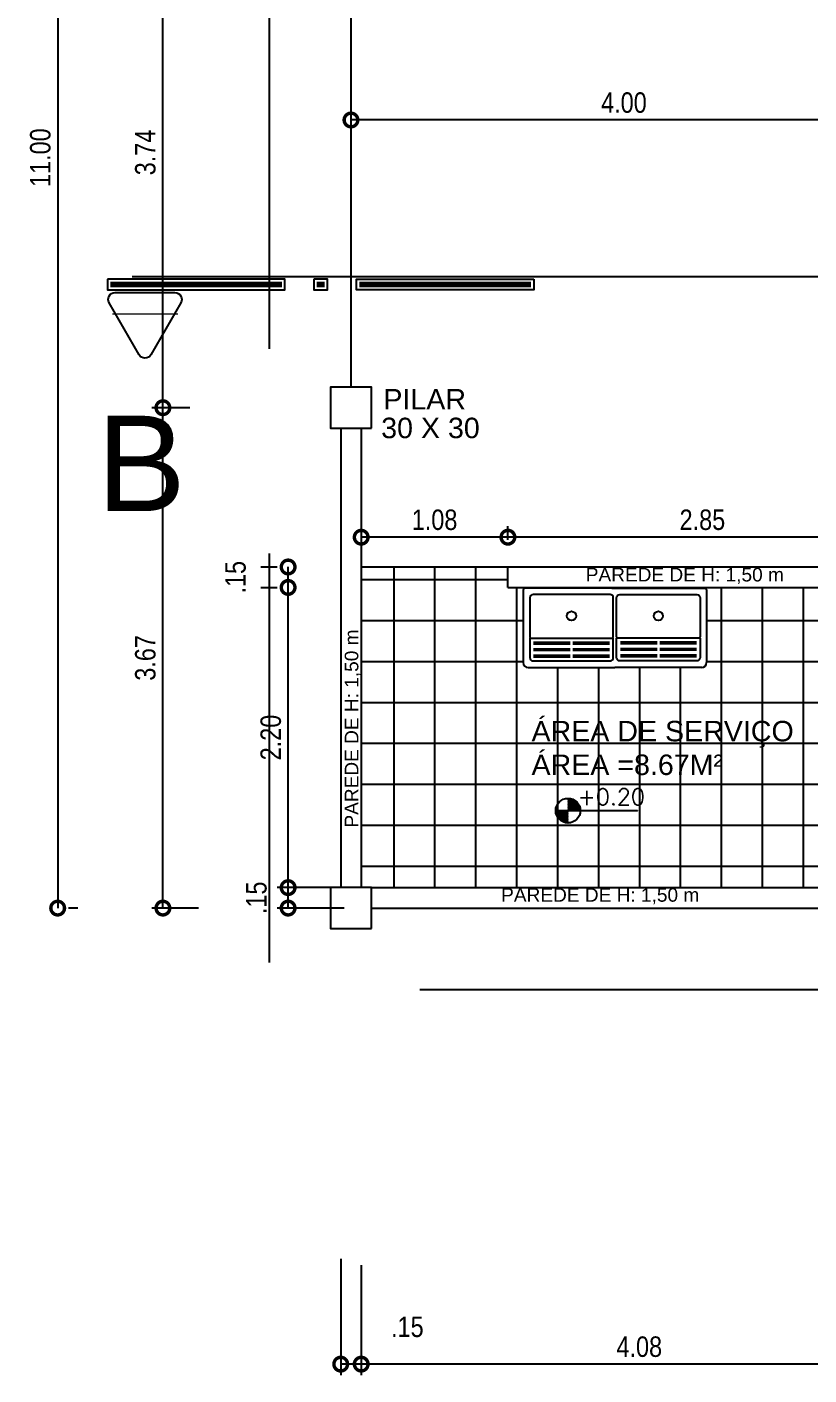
# Model space of a CAD drawing. Extents: x -109 to 1815, y -14679 to 345.
# Drawn here: x 82.21 to 87.94, y -3.73 to 6.15 of the extents above; entities that cross this region are included whole.
import ezdxf
from ezdxf.enums import TextEntityAlignment as Align

# ---------------------------------------------------------------- set-up
doc = ezdxf.new("R2010")
doc.units = 0
doc.header["$MEASUREMENT"] = 0
doc.linetypes.add('HIDDEN', pattern=[0.375, 0.25, -0.125])
doc.layers.get('0').update_dxf_attribs({"linetype": 'CONTINUOUS'})
doc.layers.get('DEFPOINTS').update_dxf_attribs({"linetype": 'CONTINUOUS'})
for name, color, linetype in [('EQUIP', 7, 'CONTINUOUS'), ('EQUIP_I', 13, 'CONTINUOUS'), ('MOBIL_I', 13, 'CONTINUOUS'), ('PILAR', 5, 'CONTINUOUS'), ('PORTA', 3, 'CONTINUOUS'), ('PROJCASA', 3, 'HIDDEN'), ('VARANDA', 1, 'CONTINUOUS')]:
    doc.layers.add(name, color=color, linetype=linetype)
doc.styles.add('CORTE', font='BOLD.SHX', dxfattribs={"height": 0.15})
doc.styles.add('PRANCHA', font='AVANT.SHX', dxfattribs={"height": 0.1})
doc.styles.add('REGUA120', font='arial.ttf')
doc.styles.add('SIMPLEX', font='techl___.ttf')
doc.styles.add('TFINOS', font='romans.shx', dxfattribs={"height": 0.1})
doc.dimstyles.new('50model', dxfattribs={"dimtxt": 0.15, "dimasz": 0.2, "dimexe": 0.08, "dimexo": 0.2, "dimgap": 0.05, "dimtad": 1, "dimzin": 4, "dimdsep": 46, "dimtxsty": 'SIMPLEX', "dimblk1": 'DOTSMALL', "dimblk2": 'DOTSMALL', "dimsah": 1, "dimcen": 0.2, "dimadec": 0, "dimazin": 0, "dimtfac": 1, "dimtmove": 2, "dimatfit": 3, "dimldrblk": 'DOTSMALL', "dimfxl": 1, "dimtvp": 1, "dimtolj": 1, "dimtzin": 0, "dimarcsym": 0})

# ---------------------------------------------------------------- blocks, each defined once
blk = doc.blocks.new('CORTE-D')
blk.add_lwpolyline([(2.5869, 0.1347), (2.8063, 0.5146, -0.57735), (2.8929, 0.5146), (3.1123, 0.1347, -0.57735), (3.069, 0.0597), (2.6302, 0.0597, -0.57735)], format="xyb", close=True)
at = {"const_width": 0.01}
blk.add_lwpolyline([(3.0875, 0.2158), (2.6079, 0.2158)], dxfattribs=at)
for points in [[(0, -0.04), (0, 0.04), (1.3, 0.04), (1.3, -0.04)], [(1.6121, -0.04), (1.6121, 0.04), (1.5121, 0.04), (1.5121, -0.04)], [(3.1243, -0.04), (3.1243, 0.04), (1.8243, 0.04), (1.8243, -0.04)]]:
    blk.add_lwpolyline(points, close=True)
at = {"const_width": 0.02}
for points in [[(0.03, -0.01), (0.03, 0.01), (1.27, 0.01), (1.27, -0.01)], [(1.5821, -0.01), (1.5821, 0.01), (1.5421, 0.01), (1.5421, -0.01)], [(3.0943, -0.01), (3.0943, 0.01), (1.8543, 0.01), (1.8543, -0.01)]]:
    blk.add_lwpolyline(points, close=True, dxfattribs=at)
for tag, height, style, p in [('01', 0.15, 'CORTE', (2.8491, 0.2402)), ('00/00', 0.1, 'PRANCHA', (2.8518, 0.0912))]:
    blk.add_attdef(tag, text='', height=height, dxfattribs=dict(style=style)).set_placement(p, align=Align.CENTER)
blk = doc.blocks.new('A$C695866A2')
at = {"layer": 'EQUIP', "color": 0, "linetype": 'ByBlock'}
for p, q in [((0, 57), (0, 3.6)), ((69.6, 58.2), (1.2, 58.2)), ((64.8, 58.2), (133.2, 58.2)), ((134.4, 57), (134.4, 3.6)), ((3.6, 0), (67.2, 0)), ((130.8, 0), (67.2, 0))]:
    blk.add_line(p, q, dxfattribs=at)
for centre, radius, start, end in [((1.2, 57), 1.2, 90, 180), ((133.2, 57), 1.2, 0, 90), ((3.6, 3.6), 3.6, 180, 270), ((130.8, 3.6), 3.6, 270, 0)]:
    blk.add_arc(centre, radius, start, end, dxfattribs=at)
at = {"layer": 'EQUIP_I'}
for points in [[(66, 24.98), (66, 51, 0.414214), (63.6, 53.4), (7.2, 53.4, 0.414214), (4.8, 51), (4.8, 24.98)], [(68.4, 24.98), (68.4, 51, -0.414214), (70.8, 53.4), (127.2, 53.4, -0.414214), (129.6, 51), (129.6, 24.98)], [(4.8, 24.8), (4.8, 22.62, 0.414214), (6, 21.42), (7.5, 21.42), (63.12, 21.42), (64.8, 21.42, 0.414214), (66, 22.62), (66, 24.8)], [(4.8, 21.6), (4.8, 7.2, 0.414214), (7.2, 4.8)], [(7.2, 4.8), (63.6, 4.8, 0.414214), (66, 7.2), (66, 21.6, 0.414214)], [(129.6, 24.8), (129.6, 22.62, -0.414214), (128.4, 21.42), (126.9, 21.42), (71.28, 21.42), (69.6, 21.42, -0.414214), (68.4, 22.62), (68.4, 24.8)], [(127.2, 4.8), (70.8, 4.8, -0.414214), (68.4, 7.2), (68.4, 21.6, -0.414214)], [(129.6, 21.6), (129.6, 7.2, -0.414214), (127.2, 4.8)], [(7.5, 18.56), (34.32, 18.56, 0.414214)], [(7.5, 17.42), (34.32, 17.42, 0.414214)], [(7.5, 13.76), (34.32, 13.76, 0.414214)], [(7.5, 12.62), (34.32, 12.62, 0.414214)], [(36.3, 18.56), (63.12, 18.56, 0.414214)], [(36.3, 17.42), (63.12, 17.42, 0.414214)], [(36.3, 13.76), (63.12, 13.76, 0.414214)], [(36.3, 12.62), (63.12, 12.62, 0.414214)], [(98.1, 18.56), (71.28, 18.56, -0.414214)], [(98.1, 17.42), (71.28, 17.42, -0.414214)], [(98.1, 13.76), (71.28, 13.76, -0.414214)], [(98.1, 12.62), (71.28, 12.62, -0.414214)], [(126.9, 18.56), (100.08, 18.56, -0.414214)], [(126.9, 17.42), (100.08, 17.42, -0.414214)], [(126.9, 13.76), (100.08, 13.76, -0.414214)], [(126.9, 12.62), (100.08, 12.62, -0.414214)], [(7.5, 8.96), (34.32, 8.96, 0.414214)], [(7.5, 7.82), (34.32, 7.82, 0.414214)], [(36.3, 8.96), (63.12, 8.96, 0.414214)], [(36.3, 7.82), (63.12, 7.82, 0.414214)], [(98.1, 8.96), (71.28, 8.96, -0.414214)], [(98.1, 7.82), (71.28, 7.82, -0.414214)], [(126.9, 8.96), (100.08, 8.96, -0.414214)], [(126.9, 7.82), (100.08, 7.82, -0.414214)]]:
    blk.add_lwpolyline(points, format="xyb", dxfattribs=at)
for centre in [(35.4, 37.8), (99, 37.8)]:
    blk.add_circle(centre, 3.36, dxfattribs=at)
blk = doc.blocks.new('_DOTSMALL')
at = {"color": 0, "linetype": 'ByBlock', "ltscale": 0.05, "const_width": 0.5}
blk.add_lwpolyline([(-0.0625, 0, 1), (0.0625, 0, 1)], format="xyb", close=True, dxfattribs=at)
blk = doc.blocks.new('*D66')
at = {"layer": 'DEFPOINTS', "color": 0, "transparency": 16777216}
for p in [(84.5847, 5.4685), (84.5847, 5.468), (88.5847, 5.468)]:
    blk.add_point(p, dxfattribs=at)
at = {"layer": 'PORTA', "color": 0, "lineweight": -2, "transparency": 16777216}
for p, q in [((84.5847, 5.668), (84.5847, 5.5485)), ((88.5847, 5.668), (88.5847, 5.5485)), ((88.5847, 5.4685), (84.5847, 5.4685))]:
    blk.add_line(p, q, dxfattribs=at)
at = {"layer": 'PORTA', "color": 0, "lineweight": -2, "transparency": 16777216, "xscale": 0.2, "yscale": 0.2, "zscale": 0.2, "rotation": 180}
blk.add_blockref('_DOTSMALL', (84.5847, 5.4685), dxfattribs=at)
at = {"layer": 'PORTA', "color": 0, "lineweight": -2, "transparency": 16777216, "xscale": 0.2, "yscale": 0.2, "zscale": 0.2}
blk.add_blockref('_DOTSMALL', (88.5847, 5.4685), dxfattribs=at)
at = {"layer": 'PORTA', "color": 0, "transparency": 16777216, "insert": (86.5847, 5.5951), "char_height": 0.15, "attachment_point": 5, "style": 'SIMPLEX'}
blk.add_mtext('\\A1;4.00', dxfattribs=at)
blk = doc.blocks.new('*D88')
at = {"layer": 'DEFPOINTS', "color": 0, "transparency": 16777216}
for p in [(83.2068, 3.3597), (83.6033, 3.3597), (83.6674, -0.3077)]:
    blk.add_point(p, dxfattribs=at)
at = {"layer": 'PORTA', "color": 0, "lineweight": -2, "transparency": 16777216}
for p, q in [((83.4033, 3.3597), (83.1268, 3.3597)), ((83.2068, -0.3077), (83.2068, 3.3597)), ((83.4674, -0.3077), (83.1268, -0.3077))]:
    blk.add_line(p, q, dxfattribs=at)
at = {"layer": 'PORTA', "color": 0, "lineweight": -2, "transparency": 16777216, "xscale": 0.2, "yscale": 0.2, "zscale": 0.2}
for p, rotation in [((83.2068, 3.3597), 90), ((83.2068, -0.3077), 270)]:
    blk.add_blockref('_DOTSMALL', p, dxfattribs=dict(at, rotation=rotation))
at = {"layer": 'PORTA', "color": 0, "transparency": 16777216, "insert": (83.0785, 1.526), "char_height": 0.15, "attachment_point": 5, "rotation": 90, "style": 'SIMPLEX'}
blk.add_mtext('\\A1;3.67', dxfattribs=at)
blk = doc.blocks.new('*D89')
at = {"layer": 'DEFPOINTS', "color": 0, "transparency": 16777216}
for p in [(83.2068, 7.101), (83.5598, 7.101), (83.6033, 3.3597)]:
    blk.add_point(p, dxfattribs=at)
at = {"layer": 'PORTA', "color": 0, "lineweight": -2, "transparency": 16777216}
for p, q in [((83.3598, 7.101), (83.1268, 7.101)), ((83.2068, 3.3597), (83.2068, 7.101)), ((83.4033, 3.3597), (83.1268, 3.3597))]:
    blk.add_line(p, q, dxfattribs=at)
at = {"layer": 'PORTA', "color": 0, "lineweight": -2, "transparency": 16777216, "xscale": 0.2, "yscale": 0.2, "zscale": 0.2}
for p, rotation in [((83.2068, 7.101), 90), ((83.2068, 3.3597), 270)]:
    blk.add_blockref('_DOTSMALL', p, dxfattribs=dict(at, rotation=rotation))
at = {"layer": 'PORTA', "color": 0, "transparency": 16777216, "insert": (83.0785, 5.2303), "char_height": 0.15, "attachment_point": 5, "rotation": 90, "style": 'SIMPLEX'}
blk.add_mtext('\\A1;3.74', dxfattribs=at)
blk = doc.blocks.new('*D98')
at = {"layer": 'DEFPOINTS', "color": 0, "transparency": 16777216}
for p in [(82.6438, 10.6923), (82.3837, -0.3077), (82.4357, -0.3077)]:
    blk.add_point(p, dxfattribs=at)
at = {"layer": 'PORTA', "color": 0, "lineweight": -2, "transparency": 16777216}
for p, q in [((82.4438, 10.6923), (82.3557, 10.6923)), ((82.4357, 10.6923), (82.4357, -0.3077)), ((82.5837, -0.3077), (82.5157, -0.3077))]:
    blk.add_line(p, q, dxfattribs=at)
at = {"layer": 'PORTA', "color": 0, "lineweight": -2, "transparency": 16777216, "xscale": 0.2, "yscale": 0.2, "zscale": 0.2}
for p, rotation in [((82.4357, 10.6923), 90), ((82.4357, -0.3077), 270)]:
    blk.add_blockref('_DOTSMALL', p, dxfattribs=dict(at, rotation=rotation))
at = {"layer": 'PORTA', "color": 0, "transparency": 16777216, "insert": (82.3091, 5.1923), "char_height": 0.15, "attachment_point": 5, "rotation": 90, "style": 'SIMPLEX'}
blk.add_mtext('\\A1;11.00', dxfattribs=at)
blk = doc.blocks.new('*D99')
at = {"layer": 'DEFPOINTS', "color": 0, "transparency": 16777216}
for p in [(84.6597, -2.726), (88.7347, -3.1736), (84.6597, -3.6502)]:
    blk.add_point(p, dxfattribs=at)
at = {"layer": 'PORTA', "color": 0, "lineweight": -2, "transparency": 16777216}
for p, q in [((84.6597, -2.926), (84.6597, -3.7302)), ((88.7347, -3.3736), (88.7347, -3.7302)), ((88.7347, -3.6502), (84.6597, -3.6502))]:
    blk.add_line(p, q, dxfattribs=at)
at = {"layer": 'PORTA', "color": 0, "lineweight": -2, "transparency": 16777216, "xscale": 0.2, "yscale": 0.2, "zscale": 0.2, "rotation": 180}
blk.add_blockref('_DOTSMALL', (84.6597, -3.6502), dxfattribs=at)
at = {"layer": 'PORTA', "color": 0, "lineweight": -2, "transparency": 16777216, "xscale": 0.2, "yscale": 0.2, "zscale": 0.2}
blk.add_blockref('_DOTSMALL', (88.7347, -3.6502), dxfattribs=at)
at = {"layer": 'PORTA', "color": 0, "transparency": 16777216, "insert": (86.6972, -3.5233), "char_height": 0.15, "attachment_point": 5, "style": 'SIMPLEX'}
blk.add_mtext('\\A1;4.08', dxfattribs=at)
blk = doc.blocks.new('*D100')
at = {"layer": 'DEFPOINTS', "color": 0, "transparency": 16777216}
for p in [(84.5097, -2.6796), (84.6597, -2.7724), (84.5097, -3.6502)]:
    blk.add_point(p, dxfattribs=at)
at = {"layer": 'PORTA', "color": 0, "lineweight": -2, "transparency": 16777216}
for p, q in [((84.5097, -2.8796), (84.5097, -3.7302)), ((84.6597, -2.9724), (84.6597, -3.7302)), ((84.6597, -3.6502), (84.5097, -3.6502))]:
    blk.add_line(p, q, dxfattribs=at)
at = {"layer": 'PORTA', "color": 0, "lineweight": -2, "transparency": 16777216, "xscale": 0.2, "yscale": 0.2, "zscale": 0.2, "rotation": 180}
blk.add_blockref('_DOTSMALL', (84.5097, -3.6502), dxfattribs=at)
at = {"layer": 'PORTA', "color": 0, "lineweight": -2, "transparency": 16777216, "xscale": 0.2, "yscale": 0.2, "zscale": 0.2}
blk.add_blockref('_DOTSMALL', (84.6597, -3.6502), dxfattribs=at)
at = {"layer": 'PORTA', "color": 0, "transparency": 16777216, "insert": (84.9978, -3.3777), "char_height": 0.15, "attachment_point": 5, "style": 'SIMPLEX'}
blk.add_mtext('\\A1;.15', dxfattribs=at)
blk = doc.blocks.new('*D101')
at = {"layer": 'DEFPOINTS', "color": 0, "transparency": 16777216}
for p in [(85.7347, 2.4106), (85.7347, 2.1923), (88.5847, 2.1923)]:
    blk.add_point(p, dxfattribs=at)
at = {"layer": 'PORTA', "color": 0, "lineweight": -2, "transparency": 16777216}
for p, q in [((85.7347, 2.3923), (85.7347, 2.4906)), ((88.5847, 2.3923), (88.5847, 2.4906)), ((88.5847, 2.4106), (85.7347, 2.4106))]:
    blk.add_line(p, q, dxfattribs=at)
at = {"layer": 'PORTA', "color": 0, "lineweight": -2, "transparency": 16777216, "xscale": 0.2, "yscale": 0.2, "zscale": 0.2, "rotation": 180}
blk.add_blockref('_DOTSMALL', (85.7347, 2.4106), dxfattribs=at)
at = {"layer": 'PORTA', "color": 0, "lineweight": -2, "transparency": 16777216, "xscale": 0.2, "yscale": 0.2, "zscale": 0.2}
blk.add_blockref('_DOTSMALL', (88.5847, 2.4106), dxfattribs=at)
at = {"layer": 'PORTA', "color": 0, "transparency": 16777216, "insert": (87.1597, 2.5376), "char_height": 0.15, "attachment_point": 5, "style": 'SIMPLEX'}
blk.add_mtext('\\A1;2.85', dxfattribs=at)
blk = doc.blocks.new('*D102')
at = {"layer": 'DEFPOINTS', "color": 0, "transparency": 16777216}
for p in [(84.6597, 2.4106), (84.6597, 2.4106), (85.7347, 2.1923)]:
    blk.add_point(p, dxfattribs=at)
at = {"layer": 'PORTA', "color": 0, "lineweight": -2, "transparency": 16777216}
for p, q in [((84.6597, 2.6106), (84.6597, 2.4906)), ((85.7347, 2.3923), (85.7347, 2.4906)), ((85.7347, 2.4106), (84.6597, 2.4106))]:
    blk.add_line(p, q, dxfattribs=at)
at = {"layer": 'PORTA', "color": 0, "lineweight": -2, "transparency": 16777216, "xscale": 0.2, "yscale": 0.2, "zscale": 0.2, "rotation": 180}
blk.add_blockref('_DOTSMALL', (84.6597, 2.4106), dxfattribs=at)
at = {"layer": 'PORTA', "color": 0, "lineweight": -2, "transparency": 16777216, "xscale": 0.2, "yscale": 0.2, "zscale": 0.2}
blk.add_blockref('_DOTSMALL', (85.7347, 2.4106), dxfattribs=at)
at = {"layer": 'PORTA', "color": 0, "transparency": 16777216, "insert": (85.1972, 2.5375), "char_height": 0.15, "attachment_point": 5, "style": 'SIMPLEX'}
blk.add_mtext('\\A1;1.08', dxfattribs=at)
blk = doc.blocks.new('*D103')
at = {"layer": 'DEFPOINTS', "color": 0, "transparency": 16777216}
for p in [(84.1242, -0.1577), (84.7347, -0.1577), (84.7347, -0.3077)]:
    blk.add_point(p, dxfattribs=at)
at = {"layer": 'PORTA', "color": 0, "lineweight": -2, "transparency": 16777216}
for p, q in [((84.5347, -0.1577), (84.0442, -0.1577)), ((84.1242, -0.3077), (84.1242, -0.1577)), ((84.5347, -0.3077), (84.0442, -0.3077))]:
    blk.add_line(p, q, dxfattribs=at)
at = {"layer": 'PORTA', "color": 0, "lineweight": -2, "transparency": 16777216, "xscale": 0.2, "yscale": 0.2, "zscale": 0.2}
for p, rotation in [((84.1242, -0.1577), 90), ((84.1242, -0.3077), 270)]:
    blk.add_blockref('_DOTSMALL', p, dxfattribs=dict(at, rotation=rotation))
at = {"layer": 'PORTA', "color": 0, "transparency": 16777216, "insert": (83.8925, -0.2327), "char_height": 0.15, "attachment_point": 5, "rotation": 90, "style": 'SIMPLEX'}
blk.add_mtext('\\A1;.15', dxfattribs=at)
blk = doc.blocks.new('*D104')
at = {"layer": 'DEFPOINTS', "color": 0, "transparency": 16777216}
for p in [(84.1242, 2.0423), (84.1242, 2.0423), (84.7347, -0.1577)]:
    blk.add_point(p, dxfattribs=at)
at = {"layer": 'PORTA', "color": 0, "lineweight": -2, "transparency": 16777216}
for p, q in [((83.9242, 2.0423), (84.0442, 2.0423)), ((84.1242, -0.1577), (84.1242, 2.0423)), ((84.5347, -0.1577), (84.0442, -0.1577))]:
    blk.add_line(p, q, dxfattribs=at)
at = {"layer": 'PORTA', "color": 0, "lineweight": -2, "transparency": 16777216, "xscale": 0.2, "yscale": 0.2, "zscale": 0.2}
for p, rotation in [((84.1242, 2.0423), 90), ((84.1242, -0.1577), 270)]:
    blk.add_blockref('_DOTSMALL', p, dxfattribs=dict(at, rotation=rotation))
at = {"layer": 'PORTA', "color": 0, "transparency": 16777216, "insert": (83.9976, 0.9423), "char_height": 0.15, "attachment_point": 5, "rotation": 90, "style": 'SIMPLEX'}
blk.add_mtext('\\A1;2.20', dxfattribs=at)
blk = doc.blocks.new('*D105')
at = {"layer": 'DEFPOINTS', "color": 0, "transparency": 16777216}
for p in [(84.1242, 2.1923), (84.1242, 2.1923), (84.1242, 2.0423)]:
    blk.add_point(p, dxfattribs=at)
at = {"layer": 'PORTA', "color": 0, "lineweight": -2, "transparency": 16777216}
for p, q in [((83.9242, 2.1923), (84.0442, 2.1923)), ((84.1242, 2.0423), (84.1242, 2.1923)), ((83.9242, 2.0423), (84.0442, 2.0423))]:
    blk.add_line(p, q, dxfattribs=at)
at = {"layer": 'PORTA', "color": 0, "lineweight": -2, "transparency": 16777216, "xscale": 0.2, "yscale": 0.2, "zscale": 0.2}
for p, rotation in [((84.1242, 2.1923), 90), ((84.1242, 2.0423), 270)]:
    blk.add_blockref('_DOTSMALL', p, dxfattribs=dict(at, rotation=rotation))
at = {"layer": 'PORTA', "color": 0, "transparency": 16777216, "insert": (83.7392, 2.1173), "char_height": 0.15, "attachment_point": 5, "rotation": 90, "style": 'SIMPLEX'}
blk.add_mtext('\\A1;.15', dxfattribs=at)

msp = doc.modelspace()

# ---------------------------------------------------------------- hatches: boundary and pattern name
at = {"layer": 'PORTA'}
h = msp.add_hatch(dxfattribs=at)
h.set_pattern_fill('_USER,_O', color=1, scale=0.3, double=1, pattern_type=0)
h.set_pattern_definition([(0, (0, 0), (0, 0.3), []), (90, (0, 0), (-0.3, 2e-17), [])])
h.paths.add_polyline_path([(88.5847, -0.1577), (88.5847, 2.0423), (85.7347, 2.0423), (85.7347, 2.1923), (84.6597, 2.1923), (84.6597, -0.1577), (84.7347, -0.1577)])
h.paths.add_polyline_path([(85.8829, 1.4558, -0.414214), (85.8469, 1.4918), (85.8469, 2.0378), (86.5429, 2.0378), (87.1909, 2.0378), (87.1909, 1.4918, -0.414214), (87.1549, 1.4558), (86.5189, 1.4558)], flags=16)
h.paths.add_polyline_path([(85.9219, 1.67), (85.8949, 1.67), (85.8949, 1.7038), (85.8949, 1.9658, -0.414214), (85.9189, 1.9898), (86.4829, 1.9898, -0.414214), (86.5069, 1.9658), (86.5069, 1.7056), (86.5069, 1.67), (86.4781, 1.67)], flags=0)
h.paths.add_polyline_path([(86.5309, 1.7038), (86.5309, 1.9658, -0.414214), (86.5549, 1.9898), (87.1189, 1.9898, -0.414214), (87.1429, 1.9658), (87.1429, 1.7056), (87.1429, 1.67), (87.1159, 1.67), (86.5597, 1.67), (86.5309, 1.67)], flags=0)
h.paths.add_polyline_path([(86.1673, 1.8338, -1), (86.2345, 1.8338, -1)], flags=0)
h.paths.add_polyline_path([(86.8033, 1.8338, -1), (86.8705, 1.8338, -1)], flags=0)
h = msp.add_hatch(dxfattribs=at)
h.set_pattern_fill('ANSI31', color=1, scale=0.0012, style=0)
h.set_pattern_definition([(45, (69.8876698, -15.3452893), (-0.00269407684, 0.00269407684), [])])
h.paths.add_polyline_path([(86.2651, 0.4065, 0.414214), (86.1751, 0.4965), (86.1751, 0.4065)])
h.paths.add_polyline_path([(86.0851, 0.4065, 0.414214), (86.1751, 0.3165), (86.1751, 0.4065)])

# ---------------------------------------------------------------- linework, layer by layer
at = {"layer": 'PILAR'}
for points in [[(84.7347, 3.2097), (84.7347, 3.5097), (84.4347, 3.5097), (84.4347, 3.2097)], [(84.7347, 3.2097), (84.7347, 3.5097), (84.4347, 3.5097), (84.4347, 3.2097)], [(84.7347, 3.2097), (84.7347, 3.5097), (84.4347, 3.5097), (84.4347, 3.2097)], [(84.7347, 3.2097), (84.7347, 3.5097), (84.4347, 3.5097), (84.4347, 3.2097)], [(84.7347, -0.4577), (84.7347, -0.1577), (84.4347, -0.1577), (84.4347, -0.4577)], [(84.7347, -0.4577), (84.7347, -0.1577), (84.4347, -0.1577), (84.4347, -0.4577)], [(84.7347, -0.4577), (84.7347, -0.1577), (84.4347, -0.1577), (84.4347, -0.4577)], [(84.7347, -0.4577), (84.7347, -0.1577), (84.4347, -0.1577), (84.4347, -0.4577)]]:
    msp.add_lwpolyline(points, close=True, dxfattribs=at)
at = {"layer": 'PORTA'}
msp.add_line((108.4912, 4.3201), (82.9806, 4.3201), dxfattribs=at)
at = {"layer": 'PORTA', "color": 3}
for p, q in [((84.5097, 3.2097), (84.5097, -0.1577)), ((84.6597, 3.2097), (84.6597, -0.1577)), ((85.7347, 2.0423), (85.7347, 2.1923)), ((85.7347, 2.1923), (88.5847, 2.1923)), ((85.7347, 2.0423), (88.5847, 2.0423)), ((84.7347, -0.1577), (88.5847, -0.1577)), ((84.7347, -0.3077), (88.5847, -0.3077))]:
    msp.add_line(p, q, dxfattribs=at)
at = {"layer": 'PORTA', "color": 1}
msp.add_line((84.6597, 2.1923), (85.7347, 2.1923), dxfattribs=at)
msp.add_lwpolyline([(86.0851, 0.4065), (86.6851, 0.4065), (86.6851, 0.4065)], dxfattribs=at)
msp.add_circle((86.1751, 0.4065), 0.09, dxfattribs=at)
at = {"layer": 'PROJCASA', "ltscale": 12}
for p in [(83.9847, 11.2923), (88.0882, -0.9077)]:
    msp.add_line(p, (83.9847, -0.9077), dxfattribs=at)
at = {"layer": 'VARANDA'}
msp.add_line((84.5847, 6.951), (84.5847, 3.5097), dxfattribs=at)

# ---------------------------------------------------------------- block references
at = {"layer": 'MOBIL_I', "ltscale": 0.35, "xscale": 0.01, "yscale": 0.01, "zscale": 0.01}
msp.add_blockref('A$C695866A2', (85.8469, 1.4558), dxfattribs=at)
at = {"layer": 'VARANDA', "rotation": 180}
msp.add_blockref('CORTE-D', (85.9248, 4.2629), dxfattribs=at)

# ---------------------------------------------------------------- texts
at = {"layer": 'PORTA', "color": 3, "style": 'REGUA120'}
for s, height, p in [('PILAR', 0.15, (84.8223, 3.3468)), ('B', 0.7, (82.7217, 2.6016)), ('30 X 30', 0.15, (84.806, 3.1365)), ('ÁREA DE SERVIÇO', 0.15, (85.9077, 0.9143)), ('ÁREA =8.67M²', 0.15, (85.9077, 0.6678))]:
    msp.add_text(s, height=height, dxfattribs=at).set_placement(p)
at = {"layer": 'PORTA', "color": 1, "style": 'REGUA120'}
for p in [(86.3051, 2.0862), (85.6851, -0.261)]:
    msp.add_text('PAREDE DE H: 1,50 m', height=0.1, dxfattribs=at).set_placement(p)
msp.add_text('PAREDE DE H: 1,50 m', height=0.1, rotation=90, dxfattribs=at).set_placement((84.6388, 0.2825))
at = {"layer": 'PORTA', "color": 1, "style": 'TFINOS'}
msp.add_text('+0.20', height=0.12, dxfattribs=at).set_placement((86.4917, 0.4478), align=Align.CENTER)

# ---------------------------------------------------------------- dimensions: what is measured, and where the dimension line sits
at = {"layer": 'PORTA', "color": 1}
for base, p1, p2, picture, middle in [((82.4357, -0.3077), (82.6438, 10.6923), (82.3837, -0.3077), '*D98', (82.3091, 5.1923)), ((83.2068, 7.101), (83.6033, 3.3597), (83.5598, 7.101), '*D89', (83.0785, 5.2303)), ((83.2068, 3.3597), (83.6674, -0.3077), (83.6033, 3.3597), '*D88', (83.0785, 1.526)), ((84.1242, 2.1923), (84.1242, 2.0423), (84.1242, 2.1923), '*D105', (83.7392, 2.1173)), ((84.1242, 2.0423), (84.7347, -0.1577), (84.1242, 2.0423), '*D104', (83.9976, 0.9423)), ((84.1242, -0.1577), (84.7347, -0.3077), (84.7347, -0.1577), '*D103', (83.8925, -0.2327))]:
    dim = msp.add_linear_dim(base=base, p1=p1, p2=p2, angle=90, dimstyle='50model', dxfattribs=at)
    dim.commit()
    dim.dimension.update_dxf_attribs({"geometry": picture, "text_midpoint": middle})
for base, p1, p2, picture, middle in [((84.5847, 5.4685), (88.5847, 5.468), (84.5847, 5.468), '*D66', (86.5847, 5.5951)), ((84.6597177051, 2.4106261085), (85.7347177051, 2.1922981729), (84.6597177051, 2.4106261085), '*D102', (85.1972177051, 2.5374901435)), ((85.7347, 2.4106), (88.5847, 2.1923), (85.7347, 2.1923), '*D101', (87.1597, 2.5376)), ((84.6597177051, -3.6501599035), (88.7347177051, -3.1736310013), (84.6597177051, -2.7259921953), '*D99', (86.6972177051, -3.5232958684))]:
    dim = msp.add_linear_dim(base=base, p1=p1, p2=p2, dimstyle='50model', dxfattribs=at)
    dim.commit()
    dim.dimension.update_dxf_attribs({"geometry": picture, "text_midpoint": middle})
dim = msp.add_linear_dim(base=(84.5097, -3.6502), p1=(84.6597, -2.7724), p2=(84.5097, -2.6796), dimstyle='50model', dxfattribs=at)
dim.commit()
dim.dimension.update_dxf_attribs({"geometry": '*D100', "text_midpoint": (84.9978, -3.3777), "dimtype": 160})

doc.saveas('drawing.dxf')
